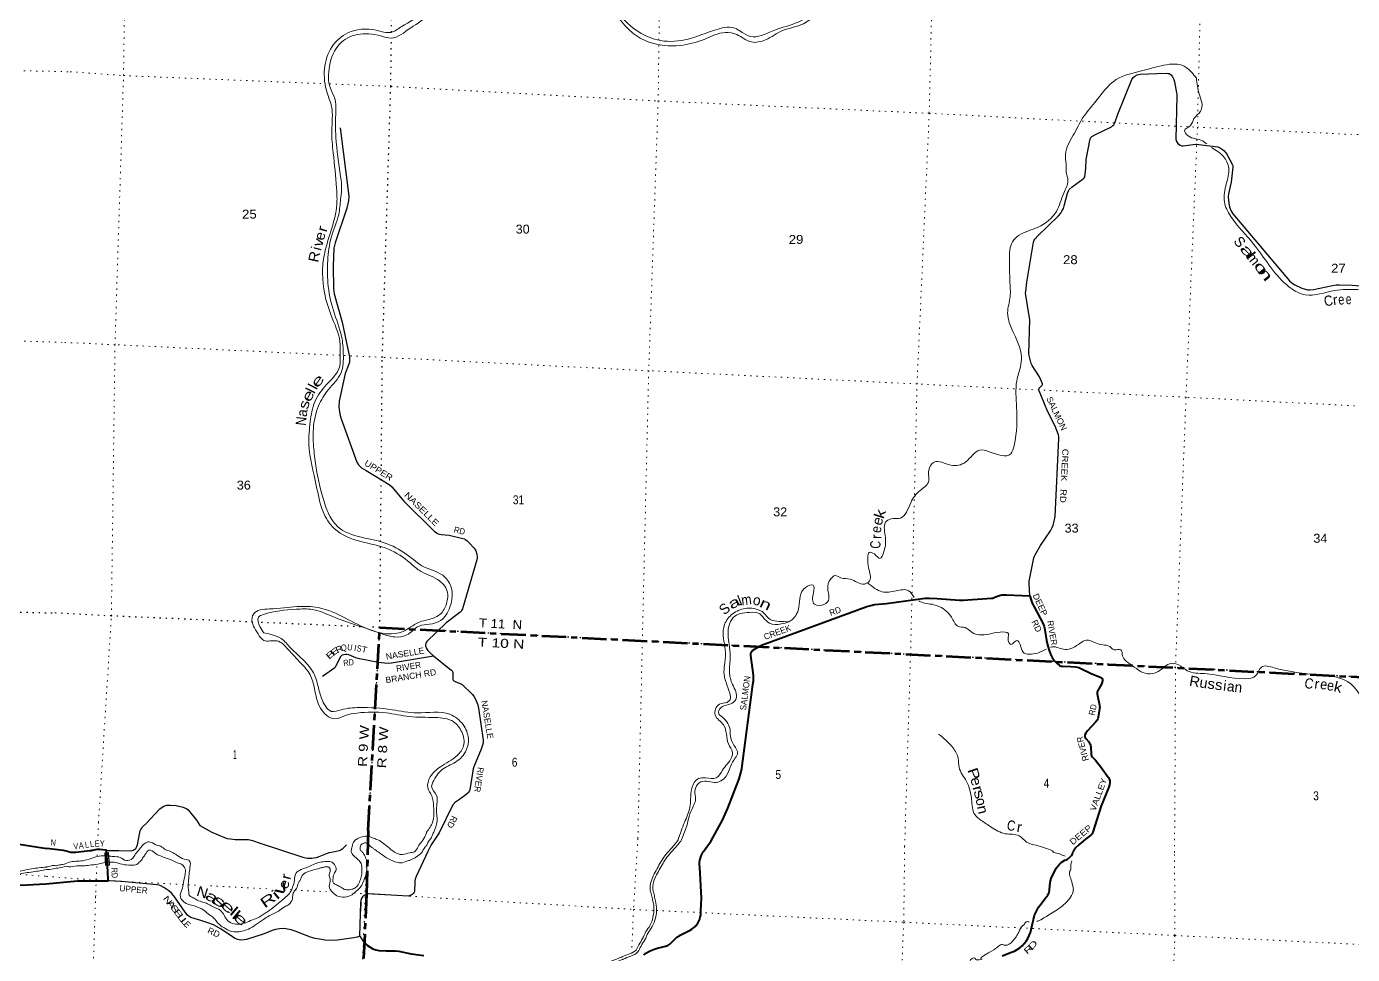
# Model space of a CAD drawing. Header units: feet. Extents: x -762378 to -505285, y -497909 to -353855.
# Drawn here: x -696518 to -670589, y -404172 to -386031 of the extents above; entities that cross this region are included whole.
import ezdxf
from ezdxf.enums import TextEntityAlignment as Align

# ---------------------------------------------------------------- set-up
doc = ezdxf.new("R2010")
doc.units = ezdxf.units.FT
doc.header["$LTSCALE"] = 80
doc.linetypes.add('DOTTED', pattern=[1.5, 0.3, -1.2])
doc.linetypes.add('LONG_DASH_SHORT_DASH', pattern=[9.9, 6, -1.2, 1.5, -1.2])
for name, color, linetype, lineweight in [('11', 7, 'LONG_DASH_SHORT_DASH', 60), ('26', 7, 'Continuous', 40), ('29', 7, 'Continuous', 25), ('39', 7, 'Continuous', 13), ('6', 7, 'DOTTED', 25), ('61', 7, 'Continuous', 13), ('7', 7, 'DOTTED', 13)]:
    doc.layers.add(name, color=color, linetype=linetype, lineweight=lineweight)
for name, color, linetype in [('27', 7, 'Continuous'), ('30', 7, 'Continuous'), ('41', 7, 'Continuous')]:
    doc.layers.add(name, color=color, linetype=linetype)

msp = doc.modelspace()

# ---------------------------------------------------------------- linework, layer by layer
at = {"layer": '11'}
for points in [[(-689836.61, -401747.35), (-689608.17, -397781.11), (-664369.8, -399055.43)], [(-689836.59, -401747.35), (-689867.51, -402983.26), (-690110.03, -408206.47), (-690317.33, -413396.66), (-690551.11, -418660.37), (-690764.76, -423798.09), (-690982.61, -428941.69), (-691145.81, -432886.86), (-691516.25, -441899.41)]]:
    msp.add_lwpolyline(points, dxfattribs=at)
at = {"layer": '26'}
for p, q in [((-694952.67, -402137.69), (-694952.71, -402137.02)), ((-694951.46, -402137.99), (-694952.67, -402137.69))]:
    msp.add_line(p, q, dxfattribs=at)
for points in [[(-683128.72, -401947.6), (-682910.51, -401547.33), (-682804.19, -401312.33), (-682584.05, -400738.13), (-682549.52, -400623.74), (-682530.46, -400536.6), (-682312.1, -398892.6), (-682304.66, -398819.34), (-682304.66, -398753.04), (-682303.52, -398708.46), (-682352.12, -398325.05), (-682353.05, -398290.72), (-682347.33, -398263.28), (-682335.91, -398242.71), (-682320.4, -398227.49), (-682181.69, -398143.26), (-682145.45, -398125.07), (-680087.3, -397369.92), (-680008.89, -397346.54), (-679936.87, -397333.09), (-679698.2, -397307.52), (-678942.94, -397204.05), (-678860.8, -397203.65), (-678707.58, -397214.62), (-678274.19, -397244.23), (-678238.78, -397245.37), (-678202.79, -397244.8), (-677647.49, -397206.84), (-677621.9, -397203.08), (-677597.91, -397195.08), (-677547.66, -397176.23), (-677470.11, -397148.83), (-677442.55, -397143.64), (-677412.84, -397140.21), (-677352.89, -397138.99), (-676900.22, -397157.47), (-676873.22, -397247.09), (-676852.51, -397303.1), (-676815.4, -397376.11), (-676637.91, -397706.92), (-676620.04, -397758.62), (-676603.88, -397825), (-676571.03, -398031.68), (-676553.21, -398120.4), (-676529.03, -398208.47), (-676491.53, -398298.72), (-676460.68, -398365.02), (-676418.13, -398430.08), (-676363.01, -398485.62), (-676316.17, -398521.06), (-676302.46, -398527.91), (-676282.84, -398533.72), (-676252.2, -398537.06), (-676095.78, -398542.53), (-676010.59, -398547.91), (-675974.03, -398553.63), (-675941.42, -398564.27), (-675899.78, -398581.06), (-675697.82, -398681.91), (-675520.51, -398749.1), (-675498.8, -398761.67), (-675485.63, -398776.26), (-675478.24, -398797.1), (-675479.38, -398819.97), (-675490.24, -398868.55), (-675497.66, -398886.62), (-675573.63, -399025.15), (-675580.49, -399038.86), (-675585.06, -399058.3), (-675584.6, -399062.75), (-675583.91, -399077.73), (-675577.06, -399107.45), (-675569.06, -399142.88), (-675539.94, -399262.33), (-675533.07, -399310.41), (-675530.8, -399334.35), (-675534.23, -399367.5), (-675562.79, -399532.1), (-675571.93, -399564.11), (-675583.38, -399588.6), (-675609.63, -399625.83), (-675770.62, -399797.51)], [(-675770.62, -399797.51), (-675772.3, -399799.3), (-675804.4, -399843.59), (-675821.54, -399881.31), (-675824.4, -399894.45), (-675822.78, -399914.31), (-675815.26, -399928.74), (-675804.98, -399947.03), (-675747.85, -400015.75), (-675731.87, -400040.77), (-675720.44, -400057.91), (-675713.59, -400080.77), (-675708.93, -400109.84), (-675701.6, -400255.1), (-675697.89, -400275.39), (-675693.17, -400287.69), (-675682.46, -400306.26), (-675668.47, -400322.54), (-675617.66, -400373.04), (-675498.26, -400526.46), (-675389, -400681.52), (-675360.32, -400714.9), (-675346.61, -400738.91), (-675339.36, -400757.87), (-675336.33, -400780.06), (-675335.18, -400808.64), (-675339.75, -400853.22), (-675354.56, -400900.35), (-675502.7, -401265.64), (-675552.12, -401406.88), (-675665.91, -401779.69), (-675673.9, -401796.84), (-675681.51, -401811.13), (-675692.18, -401825.42), (-675703.61, -401837.99), (-675808.31, -401919.33), (-675938.94, -402027.74), (-676009.77, -402090.61), (-676021.48, -402103.47), (-676030.33, -402116.9), (-676050.11, -402156.79)], [(-698081.95, -401796.38), (-696117.56, -402101.91)], [(-694952.67, -402137.69), (-694969.26, -402133.64), (-695026.68, -402123.73), (-695084.82, -402119.88), (-695143.05, -402122.12), (-695200.72, -402130.44), (-695232.21, -402138.42), (-695248.63, -402142.58), (-695282.21, -402147.45), (-695499.38, -402170.92), (-695502.82, -402171.6), (-695551.54, -402178.51), (-695600.73, -402180.29), (-695649.83, -402176.91), (-695698.31, -402168.43), (-695745.63, -402154.92), (-695796.83, -402140.63), (-695851.49, -402131.26), (-696117.56, -402101.91)], [(-694918.24, -402729.34), (-694918.93, -402701.9), (-694935.19, -402429.92), (-694952.67, -402137.69)], [(-683354.45, -403482.26), (-683342.02, -403442.3), (-683333.83, -403401.25), (-683329.97, -403359.57), (-683330.33, -403320.36), (-683320.55, -403073.7), (-683318.48, -403071.75), (-683353.14, -402463.46), (-683357.17, -402419.03), (-683356.54, -402374.43), (-683351.24, -402330.14), (-683341.35, -402286.65), (-683326.96, -402244.42), (-683308.24, -402203.94), (-683285.39, -402165.63), (-683278.95, -402156.29), (-683128.72, -401947.6)], [(-677437.75, -404197.8), (-677258.67, -404127.29), (-677201.6, -404104.39), (-677147.24, -404075.66), (-677096.17, -404041.4), (-677048.97, -404001.99), (-677006.14, -403957.86), (-676968.17, -403909.5), (-676935.45, -403857.43), (-676908.36, -403802.23), (-676887.19, -403744.49), (-676872.16, -403684.87), (-676871.57, -403681.79), (-676805.37, -403402.34), (-676770.66, -403322.66), (-676727.81, -403247.04), (-676679.65, -403179.29), (-676586.41, -403060.75), (-676566.83, -403035.86), (-676549.32, -403010.75), (-676539.33, -402993.39), (-676529.09, -402970.3), (-676521.32, -402946.26), (-676516.1, -402921.54), (-676514.11, -402905.27), (-676505.5, -402825.14), (-676501.49, -402777.22), (-676492.5, -402729.99), (-676478.61, -402683.96), (-676472.29, -402667.4), (-676405.61, -402530.87), (-676380.84, -402486.83), (-676351.6, -402445.63), (-676318.21, -402407.71), (-676284.1, -402376.04), (-676212.3, -402330.15), (-676187.7, -402320.41), (-676164.25, -402308.16), (-676142.21, -402293.52), (-676121.83, -402276.66), (-676103.31, -402257.77), (-676086.88, -402237.04), (-676072.7, -402214.7), (-676060.93, -402191.01), (-676058.99, -402186.41), (-676050.11, -402156.79)], [(-702787.63, -404330.7), (-702246.04, -404270.21), (-701994.01, -404221), (-701910.7, -404198.6), (-700694.13, -403825.92), (-700208.22, -403708.81), (-699949.63, -403621.74), (-699701.55, -403508.13), (-699487.56, -403382.92), (-699100.13, -403097.63), (-698936.67, -402995.6), (-698763.43, -402911.22), (-698582.33, -402845.41), (-698434.98, -402807.03), (-697856.09, -402705.73), (-697676.64, -402689.45), (-697496.47, -402692.02), (-697317.56, -402713.41), (-697298.7, -402716.79), (-697089.17, -402763.51), (-696849.2, -402801.52), (-696606.57, -402814.25), (-696384.92, -402803.65), (-696138.45, -402792.05)], [(-696138.45, -402792.05), (-695999.79, -402778.26), (-695520.52, -402731.35), (-694942.43, -402729.42), (-694918.24, -402729.34)], [(-684447.86, -404177.1), (-684420.16, -404155.38), (-684323.59, -404103.77), (-684222.15, -404062.53), (-684176.96, -404048.01), (-684023.71, -404009), (-684000.36, -404002.39), (-683977.82, -403993.38), (-683956.36, -403982.07), (-683936.19, -403968.57), (-683917.54, -403953.04), (-683902.64, -403937.92), (-683843.12, -403870.83), (-683801.26, -403836.55), (-683756.05, -403806.83), (-683749.01, -403802.79), (-683543.57, -403697.65), (-683507.58, -403676.27), (-683474.03, -403651.24), (-683443.27, -403622.85), (-683415.66, -403591.39), (-683391.48, -403557.22), (-683371, -403520.71), (-683354.45, -403482.26)], [(-689912.2, -403945.74), (-689908.77, -403950.69), (-689849.69, -403999.57), (-689747.44, -404060.96), (-689686.09, -404082.56), (-689629.28, -404092.78), (-689486.13, -404100.74), (-689292.98, -404101.88), (-689236.18, -404109.84), (-688995.32, -404159.86), (-688745.36, -404192.82)]]:
    msp.add_lwpolyline(points, dxfattribs=at)
at = {"layer": '29'}
for q in [(-689979.66, -403148.35), (-689912.2, -403945.74)]:
    msp.add_line((-690003.16, -403814.5), q, dxfattribs=at)
for points in [[(-676900.22, -397157.47), (-676911.76, -396921.27), (-676909.95, -396874.8), (-676823.48, -396417.56), (-676810.14, -396386.73), (-676795.73, -396357.9), (-676687.08, -396179.91), (-676497.31, -395892.48), (-676463.35, -395824.52), (-676442.77, -395777.16), (-676420.13, -395698.9), (-676404.06, -395612.52), (-676329.56, -394082.28), (-676332.64, -394049.33), (-676338.51, -394016.42), (-676404.97, -393846.27), (-676551.1, -393553.82), (-676669.07, -393262.03), (-676715.46, -393151.44), (-676721.11, -393128.78), (-676717.9, -393112.36), (-676712.88, -393104.06), (-676655.77, -393040.23), (-676649.08, -393026.84), (-676651.22, -393015.58), (-676706.46, -392881.82), (-676854.24, -392659.58), (-676869.3, -392621.13), (-676909.95, -392459.47), (-676915.08, -392421.32), (-676900.17, -391763.4), (-676902.81, -391725.15), (-676980.05, -391241.63), (-676979.4, -391213.54), (-676957.01, -391031.43), (-676829.96, -390247.63), (-676813.21, -390207.52), (-676794.69, -390178.69), (-676744.47, -390121.18), (-676336.84, -389733.34), (-676295.59, -389680.32), (-676270.9, -389639.14), (-676242.08, -389585.59), (-676227.63, -389539.21), (-676163.46, -389291.84), (-676145.35, -389245.79), (-676126.83, -389216.96), (-676073.99, -389167.49), (-675853.1, -389006.9), (-675833.54, -388986.31), (-675823.72, -388966.63), (-675805.69, -388798.46), (-675797.77, -388632.05), (-675721.84, -388226.4), (-675708, -388203.74), (-675685.36, -388183.14), (-675625.46, -388150.38), (-675304.61, -387991.62), (-675275.79, -387968.96), (-675258.5, -387952.26), (-675236.69, -387915.42), (-675179.13, -387743.38), (-674905.6, -387065.38), (-674879.6, -387027.81), (-674842.55, -386998.98), (-674799.33, -386978.39), (-674740.21, -386964.89), (-674418.14, -386952.58)], [(-674418.14, -386952.58), (-674231.29, -386945.44), (-674201.96, -386947.5), (-674176.3, -386952.02), (-674153.59, -386961.92), (-674134.56, -386976.33), (-674120.66, -386994.87), (-674105.74, -387017.52), (-674083.61, -387063.86), (-674069.27, -387109.07), (-674028.04, -387324.37), (-674023.93, -387354.23), (-674023.4, -387385.12), (-674045.28, -388233.6), (-674033.18, -388278.91), (-674002.31, -388318.04), (-673957.03, -388348.93), (-673926.16, -388361.29), (-673897.31, -388361.51), (-673650.37, -388332.46), (-673630.31, -388332.46), (-673594.79, -388336.5), (-673222.28, -388386), (-673193.98, -388395.27), (-673169.7, -388406.68), (-673128.12, -388434.4), (-673107.03, -388453.96), (-673062.26, -388506.48), (-673040.02, -388542.19), (-672935.69, -388735.08), (-672928.48, -388758.76), (-672926.83, -388779.67), (-672961.85, -389071.88), (-673011.32, -389303.48), (-673017.5, -389359.08), (-673014.56, -389431.92), (-673003.09, -389530.01), (-672986.62, -389575.32), (-672968.1, -389624.74), (-672926.07, -389692.91), (-671823.55, -391005.31), (-671771.3, -391047.79), (-671718.81, -391082.8), (-671581.26, -391145.47), (-671471.84, -391177.53), (-671423.47, -391179.59), (-671350.42, -391172.96), (-670980.2, -391093.33), (-670907.91, -391082.8), (-670845.14, -391080.74), (-670593.65, -391090.35), (-669587.62, -391173.41)], [(-690382.63, -388009), (-690216.76, -389349.61), (-690221.3, -389441.49), (-690256.45, -389583.51), (-690482.68, -390261.12), (-690508.28, -390366.39), (-690520.52, -390717.34), (-690515.61, -391154.89), (-690498.91, -391255.74), (-690344.9, -391813.31), (-690236.41, -392337.7), (-690200.72, -392491.43), (-690201.06, -392547.26), (-690204.84, -392594.4), (-690214.09, -392629.4), (-690283.85, -392816.28), (-690407.18, -393355.3), (-690409.61, -393457.27), (-690403.43, -393527.29), (-690384.91, -393636.44), (-690366.97, -393701.46), (-690060.7, -394547.6), (-690027.82, -394602.29), (-689994.89, -394635.24), (-689968.14, -394655.83), (-689879.33, -394710.42), (-689426.84, -394985.96), (-689376.42, -395028.58), (-689140.5, -395307.79), (-688538.52, -395903.96), (-688508.41, -395925.44), (-688483.71, -395939.86), (-688446.67, -395954.28), (-688411.03, -395961.14), (-688252.38, -395976.91), (-687985.14, -396037.68), (-687956.33, -396047.97), (-687939.86, -396056.21), (-687908.99, -396077.83), (-687863.37, -396126.53), (-687763.17, -396231.24), (-687730.45, -396283.77), (-687711.48, -396344.85), (-687703.69, -396397.04), (-687703.18, -396425.87), (-687710.04, -396455.27), (-687990.8, -397412.3), (-688009.09, -397449.79), (-688027.84, -397476.14), (-688044.31, -397488.5), (-688310.51, -397685.58), (-688687.47, -398054.84), (-688706.31, -398083.73), (-688718.34, -398114.56), (-688716.28, -398141.34), (-688696.73, -398190.33), (-688671, -398229.89), (-688625.72, -398277.25), (-688561.15, -398332), (-688250.9, -398578.12), (-688206.91, -398616.03), (-688195.59, -398629.41), (-688187.97, -398641.82), (-688183.24, -398662.36), (-688182.21, -398766.35), (-688178.61, -398796.22), (-688173.46, -398807.54), (-688161.11, -398821.96), (-688136.93, -398838.43), (-688023.22, -398882.71), (-688000.72, -398897.09), (-687793.89, -399090.61), (-687762.36, -399134.97), (-687735.6, -399182.34), (-687693.93, -399291.66), (-687677.98, -399357.38), (-687590.51, -399981.36), (-687591.53, -400036.97), (-687601.82, -400078.16), (-687629.68, -400158.22), (-687770.59, -400502.14), (-687783.96, -400541.51), (-687849.56, -400951.88), (-687858.05, -400973.98), (-687875.54, -401000.75), (-687884.81, -401015.16), (-687926.39, -401052.44), (-688069.66, -401153.45), (-688147.21, -401208.75), (-688157.5, -401219.04), (-688180.55, -401247.19), (-688450.62, -401792.87)], [(-690728.35, -398732.77), (-690488.84, -398561.76), (-690477.03, -398549.1), (-690469.82, -398535.71), (-690364.79, -398335.86), (-690352.51, -398321.54), (-690342.22, -398315.36), (-690311.86, -398305.06), (-690273.27, -398300.94), (-690245.25, -398302.54), (-690223.88, -398308.15), (-690082.9, -398364.78), (-690039.68, -398377.61), (-689634.94, -398457.35), (-689518.45, -398469.81), (-689444.36, -398473.93), (-689379.54, -398467.35), (-688561.45, -398331.76)], [(-694181.2, -401611.15), (-693908.82, -401322.01), (-693863.54, -401289.06), (-693830.61, -401272.59), (-693777.1, -401256.11), (-693707.12, -401252), (-693591.87, -401260.23), (-693456.04, -401289.06), (-693386.06, -401322.01), (-693360.01, -401346.49), (-693192.6, -401544.42), (-693125.69, -401651.85)], [(-694952.67, -402137.69), (-694710.64, -402140.71), (-694469.78, -402145.26), (-694449.9, -402142.13), (-694431.72, -402135.31), (-694397.07, -402113.43), (-694381.73, -402100.07), (-694366.96, -402077.33), (-694357.87, -402060.28), (-694347.09, -402027.04), (-694301.64, -401786.05), (-694293.11, -401752.23), (-694280.62, -401727.22), (-694265.85, -401701.07), (-694247.11, -401676.93), (-694186.74, -401616.44)], [(-693125.69, -401651.85), (-692893.39, -401780.07), (-692647.99, -401884.65), (-692591.18, -401906.25), (-692532.1, -401913.07), (-692438.94, -401921.03), (-692179.9, -401925.58), (-692127.64, -401935.8), (-692077.65, -401949.44), (-691970.85, -401989.23), (-691116.48, -402271.15), (-691030.14, -402288.19), (-690986.97, -402291.6), (-690939.25, -402289.33), (-690898.35, -402285.35), (-690848.36, -402274.55), (-690793.82, -402257.5), (-690630.22, -402189.3), (-690614.32, -402184.17), (-690596.14, -402180.2), (-690521.15, -402166.57), (-690403, -402139.28), (-690379.14, -402130.75), (-690367.78, -402122.79), (-690334.83, -402098.36), (-690258.79, -402031.52)], [(-688450.62, -401792.87), (-688590.85, -402008.54), (-688618.11, -402054.58), (-688670.37, -402161.43), (-688899.87, -402650.24), (-688919.19, -402701.96), (-688923.74, -402732.65), (-688927.14, -402768.46), (-688929.41, -402918.51), (-688933.96, -402940.68), (-688940.78, -402954.32), (-688951, -402971.37), (-688974, -402996.91), (-688995.31, -403012.85), (-689014.9, -403021.92), (-689033.94, -403025.93), (-689056.65, -403029.91), (-689829.23, -402986.72), (-689861.05, -402991.82), (-689899.67, -403009.45), (-689926.95, -403027.63), (-689947.39, -403048.1), (-689968.99, -403077.65), (-689976.94, -403094.7), (-689979.2, -403114.03), (-689979.2, -403145.86), (-689986.01, -403325.47)], [(-694662.16, -402747.64), (-694892.43, -402731.18), (-694918.24, -402729.34)], [(-690003.16, -403814.5), (-690054.19, -403833.6), (-690117.82, -403848.38), (-690435.94, -403893.85), (-690515.47, -403899.53), (-690676.8, -403889.3), (-690790.41, -403875.66), (-690872.22, -403862.02), (-690967.65, -403834.74), (-691267.59, -403716.51), (-691342.58, -403691.51), (-691449.37, -403671.04), (-691488, -403666.5), (-691569.8, -403668.78), (-691651.61, -403682.42), (-691717.5, -403702.87), (-691872.01, -403766.53), (-692217.4, -403880.21), (-692260.57, -403888.17), (-692326.47, -403889.3), (-692392.36, -403876.8), (-692449.17, -403852.92), (-692712.76, -403675.59), (-692860.45, -403592.61), (-692971.79, -403550.55), (-693108.13, -403507.35), (-693303.55, -403448.24), (-693342.17, -403423.23), (-693369.44, -403402.77), (-693417.16, -403343.66), (-693639.84, -403023.1), (-693685.29, -402970.81), (-693735.28, -402925.34), (-693835.26, -402861.68), (-693894.34, -402829.85), (-693926.15, -402818.48), (-693967.05, -402811.66), (-694662.16, -402747.64)]]:
    msp.add_lwpolyline(points, dxfattribs=at)
at = {"layer": '39'}
msp.add_line((-673467.55, -388304.92), (-673438.59, -388326.7), dxfattribs=at)
for points in [[(-688693.57, -401779.37), (-688577.32, -401584.03), (-688557.75, -401280.34), (-688593.58, -401073.64), (-688671.11, -400911.97), (-688622.24, -400701.92), (-688424.65, -400502.65), (-688097.51, -400283.33), (-687970.79, -400095.92), (-688008.51, -399820.64), (-688165.46, -399622.17), (-688525.47, -399540.17), (-689032.45, -399520), (-689485.47, -399449.14), (-690051.56, -399451.27), (-690280.71, -399500.4), (-690494.27, -399566.15), (-690767.75, -399357.92), (-690886.71, -398975.26), (-690972.91, -398704.49), (-691151.11, -398477.13), (-691408.43, -398202.92), (-691620.91, -398040.98), (-691880.43, -398030.7), (-691991.23, -397902.22), (-692106.55, -397596.26), (-692077.87, -397516.56), (-691766.58, -397417.65), (-691223.26, -397370.46), (-690815.01, -397391.53), (-690277.61, -397598.08), (-689316.11, -397898.74), (-689153.62, -397855.55), (-688852.08, -397681.76), (-688577.65, -397601.83), (-688425.96, -397517.99), (-688304.65, -397310.25), (-688291.12, -397070.86), (-688483.35, -396841.05), (-688840.27, -396660.4), (-689017.04, -396515.71), (-689441.75, -396248.26), (-689978.96, -396100.16), (-690500.77, -395845.74), (-690718.15, -395518.39), (-690851.19, -395006.3), (-690995.22, -394201.65), (-690969.17, -393755.09), (-690880.55, -393368.96), (-690650.38, -393029.67), (-690398, -392689.06), (-690384.81, -392430.79), (-690390.5, -392191.53), (-690565.69, -391663.99), (-690729.39, -390854.68), (-690693.84, -390491.05), (-690603.78, -390154.2), (-690470.49, -389668.4), (-690446.69, -389358.82), (-690455.77, -389190.72), (-690520.82, -388501.44), (-690549.6, -388069.25), (-690552.85, -387593.55), (-690637.36, -387332.9), (-690690.98, -386857.6), (-690542.43, -386423), (-690235.98, -386156.67), (-689680.39, -386103.83), (-689385.59, -386145.46), (-689178.5, -386029.12), (-688799.11, -385748.99), (-688720.61, -385493.54), (-688573.64, -385109.27), (-688329.89, -384979.99), (-688197.77, -384941.88), (-688121.8, -384831.44), (-688021.29, -384516.23), (-688054.93, -384368.04), (-688220.19, -384241.86), (-688352.36, -384088.52), (-688406.75, -383830.85), (-688297.76, -383695.27), (-688004.97, -383801.33), (-687522.47, -384088.76), (-687367.22, -384277.09), (-687323.96, -384504.18), (-687161.22, -384517.42), (-686711.96, -384386.63), (-686534.95, -384458.77), (-686320.9, -384763.85), (-685979.52, -385248.31)], [(-680438.93, -383727.9), (-680412.16, -384031.04), (-680428.47, -384487.99), (-680438.54, -384810.11), (-680449.24, -384958.9), (-680492.32, -385048.22), (-680516.54, -385242.93), (-680686.97, -385475.3), (-681090.32, -385813.11), (-681325.08, -385976.94), (-681734.15, -386111.02), (-682066.06, -386289.89), (-682343.39, -386333.46), (-682630.89, -386187.26), (-682851.17, -386145.99), (-683266.34, -386281.89), (-683737.36, -386399.9), (-684349.66, -386334.05), (-684668.35, -386154.62), (-685211.78, -385560.94), (-685449.03, -385418.36), (-685840.93, -385389.76), (-686064.79, -385269.78), (-686389.07, -384753.62), (-686627.14, -384508.23), (-686822.96, -384522.15), (-687344.97, -384596.21), (-687416.47, -384499.22), (-687451.8, -384340.9), (-687524.3, -384211.63), (-687842.11, -384004.01), (-688240.73, -383803.9), (-688290.6, -383852.69), (-688243.57, -384023.47), (-687984.37, -384301.77), (-687958.79, -384514.19), (-688098.48, -385051.85), (-688233.8, -385063.66), (-688428.31, -385099.79), (-688551.32, -385232.91), (-688616.17, -385567.4), (-688675.48, -385789.2), (-689004.12, -386056.85), (-689389.05, -386256.19), (-689589.21, -386215.56), (-690053.68, -386188.67), (-690391.63, -386367.35), (-690592.62, -386804.31), (-690575.98, -387238.12), (-690491.6, -387438.3), (-690471.17, -387686.83), (-690468.12, -388196.73), (-690376.08, -388961.5), (-690358.11, -389224.06), (-690375.29, -389406.45), (-690413.37, -389706.5), (-690556.17, -390144.67), (-690627, -390608.05), (-690622.81, -391042.45), (-690518.09, -391583.03), (-690356.25, -392092.64), (-690322.92, -392430.79), (-690367.26, -392800.88), (-690613.21, -393129.6), (-690806.35, -393443.88), (-690909.18, -393898.07), (-690899.39, -394293.38), (-690854.38, -394657.56), (-690685.13, -395364.26), (-690536.17, -395689.44), (-690342.62, -395876.98), (-689830.18, -396044.44), (-689347.35, -396192.83), (-688950.63, -396453.34), (-688787.19, -396573.41), (-688380.09, -396759.69), (-688219.55, -396972.38), (-688240.51, -397384.84), (-688419.87, -397645.15), (-688639.59, -397714.73), (-688842.21, -397752.61), (-689083.32, -397926.31), (-689314.17, -397965.31), (-689623.74, -397880.88), (-690512.54, -397574.47), (-690922.92, -397428.39), (-691247.09, -397424.12), (-691886.82, -397526.68), (-691979.08, -397578.15), (-691954.56, -397760.31), (-691877.91, -397885.68)], [(-685979.52, -385248.31), (-685625.86, -385340.18), (-685338.29, -385355.39), (-685101.48, -385576.55), (-684546.92, -386136.32), (-684123.15, -386304.99), (-683578.38, -386275.99), (-682908.9, -386059.51), (-682723.2, -386047.28), (-682495.18, -386163.37), (-682308.04, -386233.82), (-682095.05, -386186.19), (-681842.12, -386085.42), (-681375.57, -385916.89), (-680960.65, -385595.56), (-680629.79, -385257.46), (-680564.26, -385029.8), (-680528.9, -384736.7), (-680484.79, -384034.77), (-680438.93, -383727.48)], [(-681614.3, -397670.43), (-681542.29, -397622.34), (-681413.87, -397380.57), (-681285, -396995.72), (-681132.63, -396954.22), (-681131, -397095.34), (-681110.01, -397325.75), (-680914.5, -397321.9), (-680837.72, -397249.78), (-680848.71, -397021.71), (-680792.36, -396830.04), (-680703.75, -396766.35), (-680592.26, -396808.2), (-680409.77, -396834.16), (-680130.75, -396929.7), (-680036.23, -396870.24), (-680050.5, -396617.88), (-680068.16, -396409.74), (-680040.99, -396313.87), (-679939.12, -396341.3), (-679833.1, -396429.32), (-679750.27, -396292.9), (-679728.37, -395979.22), (-679703.46, -395697.87), (-679573.1, -395651.64), (-679427.71, -395640.15), (-679227.03, -395342.23), (-679044.21, -395100.18), (-678879.95, -394936.12), (-678876.8, -394706.48), (-678769.07, -394546.68), (-678444.59, -394605.38), (-678152.61, -394544.14), (-677877.42, -394311.07), (-677691.15, -394345.22), (-677271.34, -394382.77), (-677208, -394225.58), (-677158.17, -393469.42), (-677154.37, -392961.7), (-677068.14, -392587.58), (-677075.99, -392387.82), (-677332.28, -391629.98), (-677283.97, -391309.07), (-677288.61, -391006.63), (-677295.44, -390581.19), (-677238.39, -390238.4), (-677107.46, -390109.56), (-676738, -389954.06), (-676379.86, -389645.03), (-676236.35, -389287.87), (-676153.58, -389043.63), (-676184.89, -388885.44), (-676189.72, -388718.02), (-676201.85, -388526.18), (-676049.34, -388158.21), (-675859.22, -387811.59), (-675630.5, -387518.6), (-675211.54, -387068.43), (-674666.01, -386886.29), (-673840.39, -386829.96), (-673642.71, -387040.53)], [(-673642.71, -387040.53), (-673588.62, -387345.82), (-673535.62, -387518.81), (-673558.96, -387685.34), (-673690.45, -387832.29), (-673757.06, -387965.2), (-673873.08, -388068.31), (-673805.67, -388167.19), (-673522.76, -388266.89), (-673467.55, -388304.92)], [(-673348.22, -388394.65), (-673113.64, -388571.06), (-673008.92, -388799.67), (-673056.52, -389104.49), (-673094.6, -389456.93), (-672968.69, -389743.59), (-672523.38, -390283.29), (-671882.35, -391076.03), (-671515.93, -391275.11), (-670935.25, -391192.84), (-670497.57, -391174.54), (-670119.47, -391202.49), (-669297.23, -391373.99), (-668872.29, -391602.56), (-668765.06, -391621.84)], [(-680064.74, -396910.78), (-679783.01, -397081.85), (-679514.49, -397062.18), (-679268.67, -397059.94), (-679161.25, -397190.23)], [(-683776.38, -401930.53), (-683652.5, -401589.72), (-683546.59, -401294.83), (-683531.55, -401136.1), (-683508.91, -400927.24), (-683375.9, -400731.96), (-683240.57, -400720.15), (-683033.11, -400720.71), (-682907.52, -400569.53), (-682819.23, -400451.43), (-682724.2, -400311.37), (-682711.37, -400223.1), (-682790.73, -400055.32), (-682833.04, -399862.53), (-682887.93, -399685.45), (-683050.98, -399488.81), (-683043.37, -399374.18), (-682969.91, -399279.78), (-682819.74, -399244.26), (-682759.62, -399189.75), (-682765.78, -399064.6), (-682879.65, -398647.85), (-682862.09, -398473.08), (-682855.92, -398211.29), (-682884.64, -397777.09), (-682760.93, -397557.33), (-682527.06, -397421.7), (-682266.97, -397413.86), (-682098.44, -397499.83), (-681975.38, -397622.66), (-681797.29, -397660.57), (-681615.06, -397669.76)], [(-681612.03, -397668.91), (-681758.56, -397710.17), (-681987.65, -397692.8), (-682105.36, -397592.32), (-682177.49, -397515.45), (-682381.99, -397484.76), (-682697.3, -397583.54), (-682787.48, -397762.05), (-682778.13, -398106.96), (-682755.37, -398345.48), (-682772.99, -398651.24), (-682712.13, -398895.01), (-682640.08, -399167.36), (-682694.79, -399242.19), (-682910.93, -399326), (-682966.9, -399376.61), (-682987.02, -399440.46), (-682909.43, -399535.63), (-682804.42, -399655.86), (-682759.9, -399778.2), (-682753.74, -399903.34), (-682711.36, -400029.64), (-682654.02, -400128.2), (-682612.9, -400230.27), (-682660.31, -400329.52), (-682752.2, -400497.9), (-682836.72, -400688.67), (-683064.12, -400810.41), (-683222.4, -400783.2), (-683364.46, -400816.97), (-683443, -400945.46), (-683439.49, -401090.67), (-683438.05, -401173.34), (-683490.06, -401290.59), (-683608.3, -401657.63), (-683707.88, -401931.34)], [(-679069.66, -397258.74), (-679047.64, -397270.52), (-678775.67, -397333.59), (-678432.77, -397576.27), (-678295.44, -397757.99), (-678165.27, -397782.28), (-678023.28, -397879.51), (-677887.64, -397922.12), (-677477.12, -397870.7), (-677318.91, -397899.93), (-677323.94, -397996.5), (-677269.11, -398111.1), (-677149.88, -398034.29), (-677089.83, -398110.76), (-677032.1, -398261.73), (-676746.61, -398278.89), (-676579.81, -398202.01)], [(-691877.91, -397885.68), (-691739.82, -397914.26), (-691540.92, -397995.16), (-691351.39, -398182.57), (-691087.29, -398432.81), (-690907.32, -398668.29), (-690798.73, -398996.2), (-690667.95, -399322.81), (-690558.15, -399419.01), (-690365.85, -399388.86), (-690012, -399345.72), (-689370.7, -399386.29), (-688877.12, -399448.36), (-688239.47, -399476.73), (-687981.9, -399678.4), (-687877.65, -399951.77), (-687918.98, -400178.18), (-688129.72, -400411.28), (-688398.3, -400561.94), (-688571.06, -400804.31), (-688595.59, -400880.11), (-688498.63, -401064.58), (-688488.51, -401191.86), (-688499.2, -401340.65), (-688496.13, -401435.47), (-688490.16, -401566.65), (-688555.27, -401784.03)], [(-676495.73, -398166.09), (-676462.87, -398158.94), (-676210.7, -398211.31), (-675912.69, -398085.78), (-675796.03, -398027.02), (-675614.36, -398079.16), (-675470.55, -398118), (-675336.67, -398152.49), (-675247.94, -398213.76), (-675117.07, -398215.91), (-675084.44, -398331.82), (-674940.38, -398491.58), (-674595.91, -398683.93), (-674391.15, -398642.08), (-674132.31, -398481.04), (-673992.14, -398507.67), (-673820.54, -398623.98), (-673479.89, -398681.18), (-672691.38, -398780.86), (-672477.95, -398719.13), (-672370.03, -398553.29), (-672118.68, -398567.34), (-671266.79, -398701.28), (-670623.8, -398880.96), (-670393.22, -399172.46), (-670245.45, -399342.42), (-669858.27, -399522.01), (-669670, -399620.71), (-669378.02, -399559.48), (-669105.36, -399600.4), (-668860.25, -399878.26), (-668678.71, -400192.38)], [(-678681.58, -399863.74), (-678405.78, -400126.45), (-678299.64, -400339.42), (-678280.84, -400511.32), (-678138.42, -400787.91), (-678036.75, -401143.83), (-677973.44, -401438.06), (-677850.07, -401550.81), (-677652.68, -401680.03), (-677378.82, -401811.68), (-677108.16, -401852.55), (-676960.96, -401976.13), (-676774.24, -402037.84), (-676455.49, -402144.22)], [(-688693.57, -401779.37), (-688715.71, -401842.98), (-688789.96, -401965.18), (-688859.36, -402061.42), (-688933.04, -402165.55), (-689024.07, -402184.67), (-689165.79, -402218.22), (-689217.91, -402214.49), (-689320.98, -402170.9), (-689454.35, -402070.02), (-689534.57, -402003.05), (-689648.78, -401930.94), (-689730.17, -401900.12), (-689841.4, -401860.28), (-689946.15, -401868.9), (-690070.39, -401921.11), (-690122.44, -401977.7), (-690156.17, -402089.18), (-690166.39, -402157.2), (-690116.93, -402243.26), (-690031.01, -402320.47), (-689973.13, -402394.75), (-689960.76, -402509.75), (-689966.58, -402628.17), (-689997.98, -402729.68), (-690051.64, -402836.48), (-690119.49, -402884.51), (-690200.55, -402905.97), (-690256.88, -402908.14), (-690328.42, -402883.68), (-690419.13, -402830.44), (-690488.34, -402795.99), (-690515.85, -402777), (-690525.7, -402708.32), (-690504.08, -402598.45), (-690463.36, -402519.37), (-690498.06, -402411.68), (-690560.74, -402361.37), (-690687.18, -402357.22), (-690796.21, -402373.74), (-691020.15, -402464.89), (-691148.28, -402512.96), (-691249.21, -402590.06), (-691279.5, -402719.74), (-691314, -402855.32), (-691331.61, -402902.99), (-691359.45, -402956.36), (-691444.71, -403046.04), (-691620.23, -403193.06), (-691717.14, -403270.3), (-691850.83, -403366.43), (-691930.79, -403416.07), (-691969.89, -403444.95), (-692063.45, -403480.07), (-692206.07, -403541.73), (-692319.57, -403572.18), (-692458.18, -403571.65), (-692582.88, -403513.27), (-692653.78, -403406.39), (-692723.06, -403311.64), (-692879.35, -403236.14), (-692976.01, -403180.69), (-693069.37, -403147.47), (-693178.73, -403111.71), (-693263.54, -403062.68), (-693309.06, -403041.08), (-693345.19, -402977.57), (-693344.86, -402967.53), (-693355.81, -402870.67), (-693348.89, -402718.1), (-693339.24, -402605.83), (-693321.12, -402479.77), (-693342.36, -402328.29), (-693398.24, -402316.4), (-693536.92, -402255.55), (-693726.36, -402148.81), (-693827.49, -402107.28), (-693914.06, -402050.16), (-693918.07, -402050.03), (-694056.75, -401989.18), (-694146.62, -401972.15), (-694245.02, -402033.25), (-694309.89, -402113.55), (-694387.26, -402207.51), (-694440.15, -402290.21), (-694572.22, -402336.13), (-694686.82, -402276.08), (-694824.79, -402255.46), (-694908.72, -402247.25)], [(-689622.62, -402179.08), (-689481.21, -402280.23), (-689312.94, -402358.13), (-689199.19, -402381.98), (-689083.62, -402349.58), (-689014.54, -402325.72), (-688920.67, -402280.55), (-688893.99, -402263.33), (-688795, -402184.16), (-688723.01, -402069.92), (-688681.26, -402021.03), (-688667.99, -401983.26), (-688617.49, -401912.55), (-688585.31, -401849.27), (-688555.27, -401784.03)], [(-703520.44, -403767.35), (-703415.67, -403684.73), (-703400.09, -403663.95), (-703387.63, -403646.28), (-703380.36, -403616.15), (-703414.21, -403521.88), (-703546.79, -403303), (-703577.32, -403107.04), (-703505.19, -402843.49), (-703494.77, -402831.71), (-703430.24, -402690.66), (-703258.43, -402669.23), (-702940.39, -402744.35), (-702701.96, -402855.5), (-702583.66, -403011.63), (-702453.37, -403101.71), (-702260.47, -403117.06), (-702007.91, -402951.01), (-701912.53, -402857.07), (-701788.01, -402800.15), (-701621.51, -402822.82), (-701460.84, -402976.09), (-701306.47, -403207.64), (-701131.48, -403353.26), (-700657.99, -403553.34), (-700462.32, -403542.62), (-700342.96, -403455.38), (-700290.74, -403114.85), (-700194.39, -402642.77), (-700008.43, -402412.53), (-699850.55, -402316.29), (-699722.15, -402195.1), (-699474.7, -402135.51), (-698953.87, -402093.5), (-698244.64, -402082.81), (-697926.73, -402161.95), (-697413.09, -402435.55), (-697053.16, -402631.8), (-696764.16, -402576.46), (-696419.12, -402497.81), (-696128.15, -402462.09)], [(-696130.06, -402511.8), (-696390, -402556.07), (-696689.12, -402610.33), (-696948.33, -402684.23), (-697184.19, -402655.1), (-697573.37, -402407.01), (-697924.34, -402218.34), (-698198.75, -402166.55), (-698584.95, -402149.9), (-699341.17, -402183.44), (-699671.82, -402264.87), (-699856.51, -402382.5), (-700038.17, -402534.42), (-700157.06, -402812.77), (-700250.8, -403264.81), (-700318.07, -403568.71), (-700465.48, -403651.16), (-700715.91, -403606.06), (-701231.67, -403404.82), (-701357.76, -403308.82), (-701527.72, -402990.35), (-701719.92, -402882.48), (-701808, -402863.97), (-701864.15, -402924.78), (-701940.48, -402987.06), (-702041.26, -403058.71), (-702209.91, -403178.8), (-702307.56, -403212.32), (-702488.14, -403189.26), (-702598.61, -403109.78), (-702779.78, -402899.63), (-702998.09, -402789.03), (-703313.09, -402748.19), (-703380.97, -402796.62), (-703472.66, -402971.11), (-703532.5, -403158.56), (-703419.56, -403429.2), (-703288.01, -403545.46), (-703306.67, -403701.85), (-703451.58, -403845.9)], [(-694900.76, -402366.46), (-694802.25, -402366.78), (-694644.86, -402408.13), (-694474.72, -402427.8), (-694361.68, -402411.41), (-694297.52, -402353.2), (-694285.09, -402341.55), (-694236.6, -402270.76), (-694190.5, -402211.96), (-694162.92, -402166.63), (-694127.58, -402129.59), (-694091.45, -402130.78), (-693977.56, -402212.93), (-693900.26, -402245.63), (-693785.08, -402287.61), (-693673.91, -402329.46), (-693569.03, -402379.14), (-693477.74, -402414.31), (-693416.1, -402496.75), (-693417.78, -402611.29), (-693443.61, -402727.05), (-693470.53, -402876.95), (-693508.27, -403050.62), (-693441, -403145.31), (-693242.62, -403224.2), (-693044.51, -403311.13), (-692936.84, -403399.11), (-692860.24, -403453.89), (-692769.4, -403565.44), (-692659.53, -403647.46), (-692507.25, -403722.83), (-692310.17, -403717.24), (-692176.22, -403675.4), (-692043.05, -403595.34), (-691884.82, -403485.94), (-691774.11, -403417.2), (-691565.64, -403307.44), (-691450.66, -403230.8), (-691374.79, -403183.03), (-691349.6, -403149.68), (-691330.63, -403122.16), (-691314, -403042.29), (-691293.02, -402952.51), (-691240.46, -402879.85), (-691198.83, -402772.65), (-691169.05, -402721.36), (-691140.82, -402655.94), (-691109.17, -402608.73), (-691051.61, -402568.4), (-690879.01, -402511.75), (-690767.52, -402481.23), (-690704.79, -402467.21), (-690660.24, -402456.61), (-690590.58, -402477), (-690578.02, -402523.65), (-690599.7, -402635.52), (-690578.01, -402710.62), (-690600.21, -402838.56), (-690527.76, -402959.56), (-690417.76, -403037.56), (-690261.27, -403044.71), (-690171.93, -403015.48), (-690097.74, -402957.6), (-689994.28, -402864.5), (-689938.73, -402761.78), (-689879.76, -402614.94), (-689863.97, -402498.86), (-689865.46, -402420.4), (-689877.89, -402307.41), (-689926.84, -402205.28), (-689965.5, -402157.77), (-689986.93, -402136.96), (-689995.86, -402102.49), (-689986.22, -402052.54), (-689936.37, -402001.91), (-689885.67, -401987.49), (-689809.08, -402042.28), (-689752.3, -402088.37), (-689707.11, -402120.01), (-689622.62, -402179.08)], [(-683707.86, -401931.31), (-683857.48, -402116.33), (-683972.19, -402243.04), (-684124.85, -402482.99), (-684255.56, -402759.23), (-684269.33, -402908.02), (-684246.11, -402996.31), (-684225.22, -403102.44), (-684210.51, -403168.17), (-684198.58, -403328.95), (-684220.25, -403459.33), (-684281.22, -403628.3), (-684362.86, -403750.44), (-684426.92, -403883.88), (-684501.75, -404008.97), (-684561.2, -404120.99), (-684701.58, -404204.47), (-684848.54, -404263.03), (-684869.03, -404272.45), (-685048.1, -404342.96), (-685188.21, -404407.41), (-685343.34, -404428.44), (-685509.27, -404421.05), (-685685.77, -404494.14), (-685804.8, -404590.41), (-685813.03, -404615.59), (-685804.78, -404830.06), (-685780.51, -404949.41), (-685777.76, -405016.82), (-685740.21, -405055.38), (-685735.49, -405060.41), (-685681.41, -405030.3), (-685615.37, -404976.43), (-685505.61, -404929.74), (-685442.93, -405078.75), (-685528.41, -405186.31), (-685750.78, -405307.23), (-686004.48, -405434.03), (-686144.37, -405476.34), (-686275.89, -405493.5), (-686431.03, -405486.33), (-686594.27, -405476.98), (-686752.69, -405477.37), (-686763.42, -405482.3), (-686858.67, -405472.35), (-687050.21, -405471.45), (-687047.22, -405378.66), (-687068.75, -405289.7), (-687078.5, -405247.08), (-687162.88, -405237.78), (-687216.48, -405359.52), (-687367.28, -405549.29)], [(-683774.9, -401928.62), (-683895.44, -402083.76), (-684012.1, -402212.62), (-684168.71, -402458.78), (-684304.53, -402745.83), (-684319.93, -402912.2), (-684294.87, -403007.51), (-684274.15, -403112.73), (-684260.1, -403175.52), (-684248.89, -403326.67), (-684268.83, -403446.64), (-684326.18, -403605.59), (-684406.4, -403725.6), (-684471, -403860.18), (-684545.32, -403984.4), (-684598.8, -404085.18), (-684723.75, -404159.48), (-684868.25, -404217.06), (-684888.65, -404226.44), (-685067.72, -404296.95), (-685202.32, -404358.87), (-685345.6, -404378.29), (-685518.14, -404370.61), (-685711.59, -404450.71), (-685847.74, -404560.83), (-685863.34, -404608.57), (-685854.59, -404836.04), (-685830.31, -404955.45), (-685826.94, -405037.99), (-685776.37, -405089.91), (-685745.29, -405123.1), (-685653.23, -405071.84), (-685589.27, -405019.66), (-685532.23, -404995.4), (-685500.5, -405070.83), (-685561.23, -405147.24), (-685773.91, -405262.89), (-686023.03, -405387.4), (-686154.91, -405427.29), (-686277.99, -405443.35), (-686428.45, -405436.4), (-686592.9, -405426.98), (-686763.69, -405427.4), (-686771.85, -405431.15), (-686855.95, -405422.36), (-686998.58, -405421.69), (-686997.03, -405373.49), (-687020.08, -405278.24), (-687037.69, -405201.27), (-687193.86, -405184.07), (-687261.05, -405336.67), (-687367, -405488.96)], [(-676208.63, -402249.21), (-676237.49, -402238.85), (-676346.71, -402199.07), (-676445.9, -402159.63), (-676455.72, -402143.85)], [(-696130.06, -402511.8), (-696094.78, -402511.28), (-695963.55, -402491.47), (-695844.42, -402473.27), (-695709.04, -402449.57), (-695685.15, -402456.39), (-695533.91, -402439.24), (-695399.31, -402439.64), (-695284.33, -402425.32), (-695123.06, -402408.51), (-695009.69, -402382.08), (-694895.31, -402365.95)], [(-695252.03, -402295.71), (-695420.16, -402338.43), (-695551.14, -402350.21), (-695684.38, -402369.96), (-695808.36, -402414.14), (-695874.85, -402420), (-695947.75, -402437.71), (-695985.76, -402432.44), (-696050.43, -402444.39), (-696107.15, -402458.61), (-696128.15, -402462.09)], [(-694908.72, -402247.25), (-694985.09, -402242.15), (-695132.19, -402255.41), (-695252.03, -402295.71)], [(-676760.21, -403525.81), (-676744.89, -403520.93), (-676622.34, -403458.61), (-676528.01, -403399.39), (-676398.85, -403319.19), (-676269.37, -403228.95), (-676149.08, -403112.28), (-676066.54, -402982.3), (-676047.64, -402894.46), (-676063.24, -402817.55), (-676099.31, -402689.71), (-676125.99, -402582.28), (-676099.32, -402502.74), (-676094.33, -402410.42), (-676077.52, -402342.27)], [(-678785.77, -407486), (-678795.42, -407426.2), (-678809.8, -407311.14), (-678858.42, -407261.29), (-678948.41, -407248.28), (-678994.25, -407236.72), (-679009.14, -407200.04), (-679015.17, -407137.52), (-679083.02, -407060.91), (-679142.72, -407042.86), (-679229.15, -406981.72), (-679267.61, -406928.18), (-679398.59, -406815.32), (-679431.8, -406786.08), (-679463.27, -406702.62), (-679505.56, -406518.28), (-679504.2, -406413.78), (-679498.05, -406285.31), (-679493.98, -406221.11), (-679479.93, -406096.93), (-679531.67, -405956.51), (-679518.73, -405804.14), (-679517.63, -405707.67), (-679581.79, -405641.23), (-679564.83, -405613.64), (-679553.57, -405513.49), (-679575.33, -405440.4), (-679466.5, -405367.58), (-679352.75, -405266.77), (-679192.18, -405209.72), (-679086.98, -405249.36), (-678947.78, -405231.82), (-678853.06, -405160.55), (-678769.94, -405012.5), (-678658.59, -404861.35), (-678547.49, -404718.24), (-678434.65, -404583.22), (-678417.95, -404501.34), (-678383.25, -404422.07), (-678257.65, -404390), (-678182.68, -404308.03), (-678094.11, -404365.22), (-678079.15, -404337.57), (-678074.11, -404305.56), (-677971.68, -404244.59), (-677958.22, -404263.13), (-677853.85, -404266.56), (-677831.58, -404261.26), (-677839.61, -404261), (-677705.08, -404138.76), (-677530.66, -404025.87), (-677450.71, -403976.23), (-677386.93, -403992.39), (-677231.49, -403907.03), (-677113.4, -403733.99), (-677037.01, -403607.83), (-677014.35, -403590.48), (-676972.4, -403535.57), (-676912.65, -403535.46)]]:
    msp.add_spline(points, degree=3, dxfattribs=at)
at = {"layer": '6'}
for p, q in [((-689592.93, -396105.72), (-689581.56, -394855.66)), ((-689986.03, -397764.84), (-691983.17, -397678.82)), ((-689842.28, -401860.02), (-689837.64, -401747.32)), ((-690089.26, -407861.32), (-689848.54, -402012.14))]:
    msp.add_line(p, q, dxfattribs=at)
for points in [[(-689381.57, -386146.42), (-689330.06, -381923.21), (-689180.67, -376631.83), (-688937, -371289.03), (-688706.01, -366608.86), (-688422.84, -362256.82), (-688404, -361525.87), (-688298.16, -356982.78), (-688285.3, -356378.61), (-688232.66, -356048.18)], [(-689579.39, -394617.33), (-689560.12, -392498.1), (-689394.44, -387201.18), (-689382.97, -386260.74)], [(-689836.61, -401747.35), (-689608.17, -397781.11), (-689593.78, -396198.79)], [(-703103.6, -397327.82), (-699878, -397387.05), (-695981, -397495.05)], [(-692092.45, -397674.11), (-694858.82, -397554.96), (-695981, -397495.05)], [(-664369.8, -399055.43), (-668719.18, -398833.7), (-674044.86, -398564.05), (-679233.61, -398305.67), (-684477.14, -398040.75), (-689608.17, -397781.11), (-689767.37, -397774.25)]]:
    msp.add_lwpolyline(points, dxfattribs=at)
at = {"layer": '61'}
for p, q in [((-694912.2, -402177.75), (-694895.39, -402427.19)), ((-694895.39, -402427.19), (-694970.22, -402432.23))]:
    msp.add_line(p, q, dxfattribs=at)
msp.add_lwpolyline([(-694970.22, -402432.23), (-694987.03, -402182.79), (-694912.2, -402177.75)], dxfattribs=at)
msp.add_lwpolyline([(-694978.5, -402190.23), (-694962.77, -402423.7), (-694903.91, -402419.74), (-694919.64, -402186.27)], close=True, dxfattribs=at)
at = {"layer": '7'}
for p, q in [((-695109.9, -401588.56), (-695121.91, -401888.56)), ((-695130.46, -402102.13), (-695136.64, -402256.6)), ((-696650.55, -402607), (-696126.77, -402645.83)), ((-695169.3, -403072.38), (-695142.83, -402410.97)), ((-693354.18, -402809.05), (-693178.73, -402817.82)), ((-692919.63, -402830.76), (-691758.81, -402888.76)), ((-691361.3, -402908.63), (-691334.57, -402909.96)), ((-691266.62, -402913.35), (-690536.65, -402949.82)), ((-684683.7, -404146.38), (-684683.71, -404146.66))]:
    msp.add_line(p, q, dxfattribs=at)
for points in [[(-695109.9, -401588.56), (-694858.82, -397554.96), (-694787.71, -392255.03), (-694621.03, -386990.4), (-694540.55, -381648.45), (-694443.29, -376349.36), (-694273.51, -371050.56), (-694061.2, -366387.93), (-693757.17, -361176.04), (-693414.91, -355892.19)], [(-683579.85, -366810.4), (-683830.09, -371590.72), (-683985.52, -376881.92), (-684099.2, -382190.56), (-684151.13, -386298.13)], [(-679346.6, -402059.64), (-679231.23, -398303.29), (-679103.99, -393018.51), (-678865.86, -387723.9), (-678740.17, -382417.65), (-678665.67, -377137.99), (-678494.33, -371853.35), (-678630.89, -367010.33)], [(-673358.88, -366928.33), (-673225.61, -372134), (-673367.33, -377373.23), (-673496.99, -382741.82), (-673621.16, -387999.75), (-673844.7, -393278.7), (-674049.94, -398552.19), (-674068.64, -402214.95)], [(-719644.12, -386278.23), (-715461, -386456.05), (-710202, -386595.05), (-704811, -386735.05), (-699449, -386834.05), (-695662, -386915.05)], [(-684152.36, -386395.78), (-684166.15, -387486.59), (-684351.26, -392760.71), (-684475.95, -398041.94), (-684562.97, -401904.95)], [(-695662, -386915.05), (-694621.03, -386990.4), (-690673.08, -387149.61)], [(-690592.19, -387152.88), (-689394.44, -387201.18), (-684166.15, -387486.59), (-678868, -387727.86), (-673621.16, -387999.75), (-668321.12, -388245.12), (-664063.63, -388459.12)], [(-695819, -392205.05), (-699664, -392096.05), (-704999, -392036.05), (-710341, -391948.05), (-715601, -391751.05), (-718418.54, -391667.88)], [(-690387.12, -392459.01), (-694787.59, -392251.01), (-695819, -392205.05)], [(-664216.35, -393744.43), (-668511.21, -393549.32), (-673844.7, -393278.7), (-679103.99, -393018.51), (-684351.26, -392760.71), (-689560.12, -392498.1), (-690318.15, -392462.27)], [(-684562.97, -401904.95), (-684649.59, -403291.39), (-684683.57, -404143.04)], [(-679346.6, -402059.64), (-679363.49, -403541.45), (-679598.83, -408791.04), (-679684.89, -411206.2)], [(-674068.64, -402214.95), (-674061.6, -403800.08), (-674223.81, -407844.77)], [(-696126.77, -402645.83), (-695155.16, -402719.07), (-693457.5, -402803.89)], [(-695165.39, -403019.08), (-695333.77, -407954.44), (-695363.85, -408679.05)], [(-690113.7, -402970.96), (-689867.51, -402983.26), (-684649.59, -403291.39), (-684248.52, -403310.36)], [(-684198.24, -403312.75), (-679363.49, -403541.45), (-674061.6, -403800.08), (-668837.92, -404054.12), (-665034.44, -404243.42), (-664515.63, -404102.7)]]:
    msp.add_lwpolyline(points, dxfattribs=at)

# ---------------------------------------------------------------- texts
at = {"layer": '27'}
for s, rotation, width, p in [('DEEP', 294.944, 1.05, (-676846.68, -397151.18)), ('RD', 295.068, 1.05, (-676870.56, -397665.48)), ('RD', 77.157, 0.95, (-675634.75, -399508.61)), ('VALLEY', 69.715, 1.1, (-675616.98, -401378.19)), ('DEEP', 39.689, 1.15, (-676059.53, -402039.68)), ('RD', 273.422, 0.85, (-694862.29, -402479.29))]:
    msp.add_text(s, height=120, rotation=rotation, dxfattribs=dict(at, width=width)).set_placement(p)
for s, rotation, p in [('RD', 20.148, (-680793.77, -397556.85)), ('CREEK', 20.148, (-682074.49, -398024.47)), ('RIVER', 280.031, (-676562.87, -397654.05)), ('SALMON', 82.434, (-682451.03, -399406.92)), ('RIVER', 104.889, (-675743.79, -400372.39))]:
    msp.add_text(s, height=120, rotation=rotation, dxfattribs=at).set_placement(p)
for s, rotation, width, p in [('N', 353.714, 0.75, (-696001.47, -402044.64)), ('V', 7.741, 0.9, (-695545.25, -402113.91)), ('A', 6.492, 0.85, (-695442.81, -402099.66)), ('L', 6.672, 0.9, (-695328.97, -402083.59)), ('L', 6.583, 0.9, (-695230.44, -402071.01)), ('E', 3.136, 0.75, (-695133.63, -402062.82)), ('Y', 358.7, 0.75, (-695038.89, -402059.99)), ('D', 46.187, 1.65, (-676799.9, -404027.81)), ('R', 40.836, 1.55, (-676886.44, -404117.31))]:
    msp.add_text(s, height=120, rotation=rotation, dxfattribs=dict(at, width=width)).set_placement(p, align=Align.CENTER)
at = {"layer": '30'}
for s, rotation, width, p in [('SALMON', 295.55, 1.05, (-676581.26, -393301.12)), ('CREEK   RD', 267.213, 1.15, (-676259.96, -394283.43)), ('UPPER', 328.422, 1.1, (-689922.53, -394598.46)), ('NASELLE', 315.278, 1.2, (-689139.12, -395201.43)), ('RD', 347.189, 0.95, (-688171.13, -395921.16)), ('NASELLE', 9.411, 1.05, (-689480.82, -398409.97)), ('RD', 6.855, 0.9, (-690317.16, -398536.06)), ('BRANCH RD', 9.411, 1.05, (-689487.39, -398870.25)), ('NASELLE', 279.48, 1.05, (-687627.29, -399215.96)), ('RD', 243.668, 1.05, (-688194.43, -401447.41)), ('RD', 335.666, 1.05, (-692991.62, -403746.27))]:
    msp.add_text(s, height=120, rotation=rotation, dxfattribs=dict(at, width=width)).set_placement(p)
for s, rotation, width, p in [('B', 41.413, 1.7, (-690535.63, -398353.33)), ('E', 36.246, 1.5, (-690458.65, -398296.46)), ('R', 26.437, 1.15, (-690377.14, -398255.33)), ('Q', 9.566, 0.8, (-690302.83, -398231.96)), ('U', 354.843, 0.75, (-690199.24, -398226.42)), ('S', 348.843, 0.9, (-690023.83, -398248.54)), ('T', 346.843, 1.1, (-689924.53, -398267.89)), ('N', 307.757, 1.45, (-693804.85, -403146.58)), ('A', 309.562, 1.65, (-693730.15, -403236.05)), ('S', 307.545, 1.55, (-693666.73, -403316.1)), ('E', 306.409, 1.5, (-693598.98, -403402.76)), ('L', 306.409, 1.75, (-693534.34, -403491.17)), ('L', 309.267, 1.85, (-693466.33, -403573.54))]:
    msp.add_text(s, height=120, rotation=rotation, dxfattribs=dict(at, width=width)).set_placement(p, align=Align.CENTER)
for s, rotation, p in [('I', 349.843, (-690098.29, -398238.79)), ('E', 314.849, (-693417.66, -403625.41))]:
    msp.add_text(s, height=120, rotation=rotation, dxfattribs=at).set_placement(p, align=Align.CENTER)
for s, rotation, p in [('RIVER', 9.411, (-689279.53, -398643.45)), ('RIVER', 261.418, (-687693.45, -400504.61)), ('UPPER', 354.602, (-694703.48, -402933.59))]:
    msp.add_text(s, height=120, rotation=rotation, dxfattribs=at).set_placement(p)
at = {"layer": '41'}
for s, rotation, width, p in [('r', 74.521, 1.2, (-690640.31, -390011.23)), ('v', 75.132, 1.15, (-690719.62, -390276.37)), ('e', 74.931, 1.05, (-690685.78, -390151.06)), ('R', 77.757, 1.1, (-690794.95, -390551.11)), ('a', 309.602, 1.9, (-672718.79, -390486.35)), ('l', 308.836, 1.55, (-672651.77, -390570.31)), ('o', 308.836, 1.8, (-672451.67, -390816.58)), ('n', 308.836, 1.9, (-672368.05, -390928.75)), ('C', 9.697, 0.9, (-671043.54, -391488.95)), ('e', 3.326, 0.8, (-670802.28, -391465.59)), ('e', 1.461, 0.75, (-670663.48, -391459.35)), ('l', 62.379, 1.15, (-690830.17, -393115.63)), ('e', 54.267, 1.65, (-690749.14, -393015.02)), ('e', 60.849, 1.45, (-690927.69, -393295.65)), ('l', 63.379, 1.1, (-690875.46, -393192.43)), ('s', 76.32, 1.25, (-690995.72, -393444.95)), ('N', 83.673, 0.9, (-691049.59, -393754.41)), ('k', 72.008, 1.3, (-679734.69, -395587.58)), ('e', 75.922, 1.05, (-679779.87, -395722.76)), ('e', 82.228, 0.9, (-679806.33, -395875.05)), ('C', 86.358, 0.8, (-679819.66, -396166.79)), ('a', 26.999, 1.5, (-682637.26, -397380.92)), ('m', 7.706, 0.9, (-682428.55, -397334.22)), ('n', 334.622, 1.45, (-682106.61, -397412.45)), ('R', 349.62, 1.05, (-673692.23, -398932.14)), ('C', 350.642, 0.9, (-671454.17, -398972.42)), ('u', 351.316, 1.05, (-673514.99, -398959.06)), ('s', 352.123, 1.1, (-673363.52, -398979.95)), ('s', 352.123, 1.1, (-673216.89, -399000.23)), ('e', 351.889, 0.9, (-671163.85, -398987.55)), ('e', 351.889, 0.9, (-671030.5, -399010.98)), ('k', 346.948, 1.15, (-670893.64, -399041.41)), ('P', 288.791, 1.3, (-678085.86, -400672.22)), ('e', 285.613, 1.1, (-678043.47, -400815.06)), ('r', 286.613, 1.25, (-678006.96, -400956.49)), ('s', 285.272, 1.3, (-677976.8, -401064.41)), ('n', 282.71, 1.1, (-677916, -401360.34)), ('C', 352.109, 0.85, (-677275.79, -401751)), ('r', 350.683, 1.05, (-677118.23, -401778.77)), ('r', 76.132, 1.15, (-691349.28, -402673.37)), ('N', 342.418, 1.1, (-693107.04, -403050.16)), ('i', 39.568, 1.65, (-691582.33, -403079.69)), ('v', 43.028, 2.1, (-691474.41, -402953.48)), ('e', 71.54, 1.15, (-691390.35, -402827.96)), ('a', 328.566, 1.6, (-692943.44, -403130.99)), ('s', 329.302, 1.75, (-692796.84, -403213.12)), ('e', 319.59, 1.85, (-692641.71, -403312.92)), ('R', 34.827, 1.55, (-691740.72, -403190.95)), ('l', 319.625, 1.65, (-692525.4, -403402.65)), ('l', 319.625, 1.65, (-692479.25, -403473.43)), ('e', 319.59, 1.85, (-692392.49, -403552.98))]:
    msp.add_text(s, height=200, rotation=rotation, dxfattribs=dict(at, width=width)).set_placement(p, align=Align.CENTER)
for s, rotation, p in [('S', 309.602, (-672870.1, -390303.45)), ('i', 75.132, (-690754.44, -390394.91)), ('m', 308.836, (-672601.42, -390633.43)), ('r', 5.912, (-670918.74, -391472.63)), ('a', 82.624, (-691030.58, -393597.42)), ('r', 88.228, (-679803.41, -396007.5)), ('l', 21.6, (-682533.83, -397343.1)), ('o', 347.58, (-682254.91, -397340.99)), ('S', 41.186, (-682803.94, -397488.67)), ('i', 353.469, (-673095.67, -399016.4)), ('a', 353.469, (-672978.33, -399029.84)), ('n', 353.469, (-672830.48, -399046.77)), ('r', 351.889, (-671298.76, -398978.18)), ('o', 281.467, (-677946.63, -401204.22))]:
    msp.add_text(s, height=200, rotation=rotation, dxfattribs=at).set_placement(p, align=Align.CENTER)
at = {"layer": '6'}
for s, rotation, width, p in [('T 11  N', 357.11, 1.1, (-687674.87, -397775.24)), ('T 10 N', 357.11, 1.3, (-687698.83, -398150.88)), ('R 9 W', 86.704, 1.25, (-689865.45, -400508.96)), ('R 8 W', 86.704, 1.25, (-689488.35, -400535.72))]:
    msp.add_text(s, height=175, rotation=rotation, dxfattribs=dict(at, width=width)).set_placement(p)
at = {"layer": '7'}
for s, width, p in [('25', 1.1, (-692302.91, -389786.54)), ('30', 1.05, (-686952.58, -390079.47)), ('29', 1.1, (-681613.28, -390281.06)), ('28', 1.1, (-676249.54, -390676.65)), ('27', 1.1, (-671007.48, -390843.59)), ('36', 1.05, (-692405.35, -395083.64)), ('31', 0.85, (-687007.91, -395370.98)), ('32', 1.05, (-681916.83, -395606.86)), ('33', 1.05, (-676218.43, -395924.53)), ('34', 1.05, (-671353.91, -396123.43)), ('1', 0.4, (-692477.44, -400351.07)), ('6', 0.85, (-687028.72, -400500.93)), ('5', 0.85, (-681872.24, -400741.37)), ('4', 0.85, (-676628.91, -400910.25)), ('3', 0.85, (-671358.17, -401157.23))]:
    msp.add_text(s, height=175, dxfattribs=dict(at, width=width)).set_placement(p)

doc.saveas('drawing.dxf')
